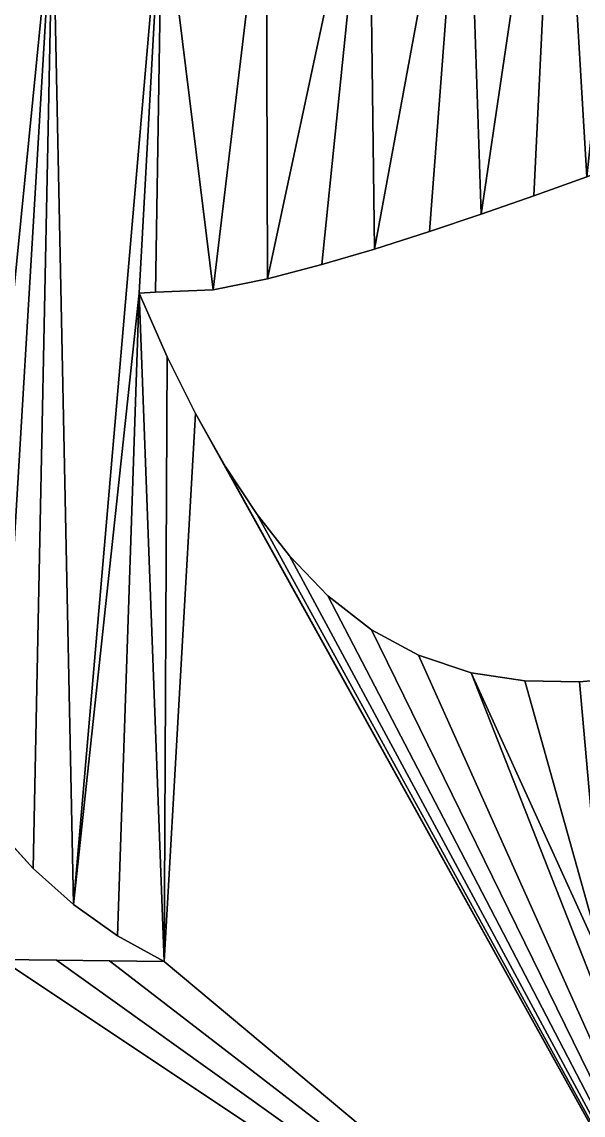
# Model space of a CAD drawing. Extents: x 9 to 1212, y 18 to 833.
# Drawn here: x 119.7 to 154.9, y 516 to 584.5 of the extents above; entities that cross this region are included whole.
import ezdxf

# ---------------------------------------------------------------- set-up
doc = ezdxf.new("R2010")
doc.units = 0
doc.header["$MEASUREMENT"] = 0
doc.layers.get('0').update_dxf_attribs({"linetype": 'CONTINUOUS'})

# ---------------------------------------------------------------- blocks, each defined once
blk = doc.blocks.new('GRUPO_1')
for p, q in [((146.54638, 134.4256), (143.22647, 133.23474)), ((146.54638, 134.4256, 15), (143.22647, 133.23474, 15)), ((143.22647, 133.23474), (139.92387, 132.08265)), ((143.22647, 133.23474, 15), (139.92387, 132.08265, 15)), ((143.22647, 133.23474), (143.22647, 133.23474, 15)), ((139.92387, 132.08265), (136.69874, 130.99785)), ((139.92387, 132.08265, 15), (136.69874, 130.99785, 15)), ((139.92387, 132.08265), (139.92387, 132.08265, 15)), ((136.69874, 130.99785), (133.24382, 129.89403)), ((136.69874, 130.99785, 15), (133.24382, 129.89403, 15)), ((136.69874, 130.99785), (136.69874, 130.99785, 15)), ((133.24382, 129.89403), (129.94555, 128.91766)), ((133.24382, 129.89403, 15), (129.94555, 128.91766, 15)), ((133.24382, 129.89403), (133.24382, 129.89403, 15)), ((129.94555, 128.91766), (126.53039, 128.02543)), ((129.94555, 128.91766, 15), (126.53039, 128.02543, 15)), ((129.94555, 128.91766), (129.94555, 128.91766, 15)), ((126.53039, 128.02543), (123.1199, 127.34058)), ((126.53039, 128.02543, 15), (123.1199, 127.34058, 15)), ((126.53039, 128.02543), (126.53039, 128.02543, 15)), ((119.51083, 127.18387), (118.48986, 127.13727)), ((119.51083, 127.18387, 15), (118.48986, 127.13727, 15)), ((118.48986, 127.13727), (120.2545, 123.14553)), ((118.48986, 127.13727, 15), (120.2545, 123.14553, 15)), ((118.48986, 127.13727), (118.48986, 127.13727, 15)), ((123.1199, 127.34058), (119.51083, 127.18387)), ((123.1199, 127.34058, 15), (119.51083, 127.18387, 15)), ((119.51083, 127.18387), (119.51083, 127.18387, 15)), ((123.1199, 127.34058), (123.1199, 127.34058, 15)), ((120.2545, 123.14553), (122.02548, 119.57643)), ((120.2545, 123.14553, 15), (122.02548, 119.57643, 15)), ((120.2545, 123.14553), (120.2545, 123.14553, 15)), ((122.02548, 119.57643), (123.8908, 116.27656)), ((122.02548, 119.57643, 15), (123.8908, 116.27656, 15)), ((122.02548, 119.57643), (122.02548, 119.57643, 15)), ((123.8908, 116.27656), (125.88547, 113.24508)), ((123.8908, 116.27656, 15), (125.88547, 113.24508, 15)), ((123.8908, 116.27656), (123.8908, 116.27656, 15)), ((125.88547, 113.24508), (127.91341, 110.656)), ((125.88547, 113.24508, 15), (127.91341, 110.656, 15)), ((125.88547, 113.24508), (125.88547, 113.24508, 15)), ((127.91341, 110.656), (130.32817, 108.16495)), ((127.91341, 110.656, 15), (130.32817, 108.16495, 15)), ((127.91341, 110.656), (127.91341, 110.656, 15)), ((130.32817, 108.16495), (133.0582, 106.03483)), ((130.32817, 108.16495, 15), (133.0582, 106.03483, 15)), ((130.32817, 108.16495), (130.32817, 108.16495, 15)), ((133.0582, 106.03483), (136.00654, 104.43147)), ((133.0582, 106.03483, 15), (136.00654, 104.43147, 15)), ((133.0582, 106.03483), (133.0582, 106.03483, 15)), ((136.00654, 104.43147), (139.29311, 103.3419)), ((136.00654, 104.43147, 15), (139.29311, 103.3419, 15)), ((136.00654, 104.43147), (136.00654, 104.43147, 15)), ((139.29311, 103.3419), (142.67538, 102.82449)), ((139.29311, 103.3419, 15), (142.67538, 102.82449, 15)), ((139.29311, 103.3419), (139.29311, 103.3419, 15)), ((142.67538, 102.82449), (146.0965, 102.77331)), ((142.67538, 102.82449, 15), (146.0965, 102.77331, 15)), ((142.67538, 102.82449), (142.67538, 102.82449, 15)), ((146.0965, 102.77331), (149.61153, 103.08346)), ((146.0965, 102.77331, 15), (149.61153, 103.08346, 15)), ((146.0965, 102.77331), (146.0965, 102.77331, 15)), ((111.84318, 91.05992), (109.56855, 93.57135)), ((111.84318, 91.05992, 15), (109.56855, 93.57135, 15)), ((114.37298, 88.80676), (111.84318, 91.05992)), ((114.37298, 88.80676, 15), (111.84318, 91.05992, 15)), ((111.84318, 91.05992), (111.84318, 91.05992, 15)), ((117.14178, 86.85482), (114.37298, 88.80676)), ((117.14178, 86.85482, 15), (114.37298, 88.80676, 15)), ((114.37298, 88.80676), (114.37298, 88.80676, 15)), ((120.05183, 85.24531), (117.14178, 86.85482)), ((120.05183, 85.24531, 15), (117.14178, 86.85482, 15)), ((117.14178, 86.85482), (117.14178, 86.85482, 15)), ((109.85432, 85.3637), (113.29948, 85.32348)), ((109.85432, 85.3637, 15), (113.29948, 85.32348, 15)), ((113.29948, 85.32348), (116.63034, 85.28484)), ((113.29948, 85.32348, 15), (116.63034, 85.28484, 15)), ((113.29948, 85.32348), (113.29948, 85.32348, 15)), ((116.63034, 85.28484), (120.05183, 85.24531)), ((116.63034, 85.28484, 15), (120.05183, 85.24531, 15)), ((116.63034, 85.28484), (116.63034, 85.28484, 15)), ((120.05183, 85.24531), (120.05183, 85.24531, 15))]:
    blk.add_line(p, q)
mesh = blk.add_polyface()
corners = [(122.02548, 119.57643), (120.05183, 85.24531), (120.2545, 123.14553), (107.55164, 96.29721), (106.31219, 151.18495), (113.07248, 151.918), (109.56855, 93.57135), (111.84318, 91.05992), (114.37298, 88.80676), (119.92907, 153.23617), (118.48986, 127.13727), (119.51083, 127.18387), (123.1199, 127.34058), (126.45648, 155.13494), (126.53039, 128.02543), (132.8869, 157.72816), (129.94555, 128.91766), (133.24382, 129.89403), (138.95876, 160.92195), (136.69874, 130.99785), (139.92387, 132.08265), (144.75221, 164.68649), (143.22647, 133.23474), (146.54638, 134.4256), (150.21327, 168.85518), (149.82901, 135.62826), (153.0644, 136.83242), (155.50919, 173.38448), (156.37923, 138.08014), (160.54398, 178.00069), (159.67428, 139.32884), (162.75891, 140.49927), (165.61259, 182.79449), (166.2775, 141.82478), (170.58028, 187.48834), (169.26679, 142.9244), (172.51022, 142.8269), (171.92573, 139.32486), (171.62488, 132.52112), (171.52466, 135.89301), (172.90734, 129.37374), (110.68668, 171.38281), (104.92375, 178.83089), (111.58886, 176.93791), (117.73115, 172.07896), (119.17405, 173.59014), (124.27098, 170.87696), (168.24715, 97.4675), (166.51437, 106.93536), (169.75445, 107.80114), (170.73406, 99.88238), (173.07094, 108.66798)]
mesh.append_faces([[corners[k] for k in face] for face in [(37, 38, 39), (44, 45, 46)]], dxfattribs={"vtx0": -1})
mesh.append_faces([[corners[k] for k in face] for face in [(0, 1, 2), (3, 5, 6), (6, 5, 7), (7, 5, 8), (10, 9, 11), (11, 9, 12), (12, 13, 14), (14, 15, 16), (16, 15, 17), (17, 18, 19), (19, 18, 20), (20, 21, 22), (22, 21, 23), (23, 24, 25), (25, 24, 26), (26, 27, 28), (28, 29, 30), (30, 29, 31), (31, 32, 33), (33, 34, 35), (35, 34, 36), (38, 37, 40), (41, 43, 44)]], dxfattribs={"vtx0": -1, "vtx1": -1})
mesh.append_faces([[corners[k] for k in face] for face in [(8, 9, 10)]], dxfattribs={"vtx0": -1, "vtx1": -1, "vtx2": -1})
mesh.append_faces([[corners[k] for k in face] for face in [(3, 4, 5), (8, 5, 9), (12, 9, 13), (14, 13, 15), (17, 15, 18), (20, 18, 21), (23, 21, 24), (26, 24, 27), (28, 27, 29), (31, 29, 32), (33, 32, 34), (40, 37, 36), (41, 42, 43), (44, 43, 45), (1, 10, 2), (47, 48, 49), (50, 49, 51)]], dxfattribs={"vtx0": -1, "vtx2": -1})
mesh = blk.add_polyface()
corners = [(118.48986, 127.13727, 15), (120.05183, 85.24531, 15), (120.2545, 123.14553, 15), (171.62488, 132.52112, 15), (171.92573, 139.32486, 15), (171.52466, 135.89301, 15), (172.90734, 129.37374, 15), (172.51022, 142.8269, 15), (106.31219, 151.18495, 15), (107.55164, 96.29721, 15), (113.07248, 151.918, 15), (109.56855, 93.57135, 15), (111.84318, 91.05992, 15), (114.37298, 88.80676, 15), (119.92907, 153.23617, 15), (119.51083, 127.18387, 15), (123.1199, 127.34058, 15), (126.45648, 155.13494, 15), (126.53039, 128.02543, 15), (132.8869, 157.72816, 15), (129.94555, 128.91766, 15), (133.24382, 129.89403, 15), (138.95876, 160.92195, 15), (136.69874, 130.99785, 15), (139.92387, 132.08265, 15), (144.75221, 164.68649, 15), (143.22647, 133.23474, 15), (146.54638, 134.4256, 15), (150.21327, 168.85518, 15), (149.82901, 135.62826, 15), (153.0644, 136.83242, 15), (155.50919, 173.38448, 15), (156.37923, 138.08014, 15), (160.54398, 178.00069, 15), (159.67428, 139.32884, 15), (162.75891, 140.49927, 15), (165.61259, 182.79449, 15), (166.2775, 141.82478, 15), (170.58028, 187.48834, 15), (169.26679, 142.9244, 15), (166.51437, 106.93536, 15), (168.24715, 97.4675, 15), (169.75445, 107.80114, 15), (170.73406, 99.88238, 15), (173.07094, 108.66798, 15), (122.02548, 119.57643, 15), (104.92375, 178.83089, 15), (110.68668, 171.38281, 15), (111.58886, 176.93791, 15), (117.73115, 172.07896, 15), (119.17405, 173.59014, 15), (124.27098, 170.87696, 15)]
mesh.append_faces([[corners[k] for k in face] for face in [(3, 4, 5), (50, 49, 51)]], dxfattribs={"vtx0": -1})
mesh.append_faces([[corners[k] for k in face] for face in [(0, 1, 2), (4, 6, 7), (8, 9, 10), (10, 13, 14), (14, 16, 17), (17, 18, 19), (19, 21, 22), (22, 24, 25), (25, 27, 28), (28, 30, 31), (31, 32, 33), (33, 35, 36), (36, 37, 38), (40, 41, 42), (42, 43, 44), (46, 47, 48), (48, 49, 50)]], dxfattribs={"vtx0": -1, "vtx1": -1})
mesh.append_faces([[corners[k] for k in face] for face in [(14, 13, 0)]], dxfattribs={"vtx0": -1, "vtx1": -1, "vtx2": -1})
mesh.append_faces([[corners[k] for k in face] for face in [(4, 3, 6), (10, 9, 11), (10, 11, 12), (10, 12, 13), (14, 0, 15), (14, 15, 16), (17, 16, 18), (19, 18, 20), (19, 20, 21), (22, 21, 23), (22, 23, 24), (25, 24, 26), (25, 26, 27), (28, 27, 29), (28, 29, 30), (31, 30, 32), (33, 32, 34), (33, 34, 35), (36, 35, 37), (38, 37, 39), (38, 39, 7), (1, 45, 2), (48, 47, 49)]], dxfattribs={"vtx0": -1, "vtx2": -1})
mesh = blk.add_polyface()
corners = [(146.54638, 134.4256, 15), (143.22647, 133.23474), (146.54638, 134.4256), (143.22647, 133.23474, 15)]
mesh.append_faces([[corners[k] for k in face] for face in [(0, 1, 2), (1, 0, 3)]], dxfattribs={"vtx0": -1})
mesh = blk.add_polyface()
corners = [(143.22647, 133.23474, 15), (139.92387, 132.08265), (143.22647, 133.23474), (139.92387, 132.08265, 15)]
mesh.append_faces([[corners[k] for k in face] for face in [(0, 1, 2), (1, 0, 3)]], dxfattribs={"vtx0": -1})
mesh = blk.add_polyface()
corners = [(139.92387, 132.08265, 15), (136.69874, 130.99785), (139.92387, 132.08265), (136.69874, 130.99785, 15)]
mesh.append_faces([[corners[k] for k in face] for face in [(0, 1, 2), (1, 0, 3)]], dxfattribs={"vtx0": -1})
mesh = blk.add_polyface()
corners = [(136.69874, 130.99785, 15), (133.24382, 129.89403), (136.69874, 130.99785), (133.24382, 129.89403, 15)]
mesh.append_faces([[corners[k] for k in face] for face in [(0, 1, 2), (1, 0, 3)]], dxfattribs={"vtx0": -1})
mesh = blk.add_polyface()
corners = [(133.24382, 129.89403, 15), (129.94555, 128.91766), (133.24382, 129.89403), (129.94555, 128.91766, 15)]
mesh.append_faces([[corners[k] for k in face] for face in [(0, 1, 2), (1, 0, 3)]], dxfattribs={"vtx0": -1})
mesh = blk.add_polyface()
corners = [(129.94555, 128.91766, 15), (126.53039, 128.02543), (129.94555, 128.91766), (126.53039, 128.02543, 15)]
mesh.append_faces([[corners[k] for k in face] for face in [(0, 1, 2), (1, 0, 3)]], dxfattribs={"vtx0": -1})
mesh = blk.add_polyface()
corners = [(126.53039, 128.02543, 15), (123.1199, 127.34058), (126.53039, 128.02543), (123.1199, 127.34058, 15)]
mesh.append_faces([[corners[k] for k in face] for face in [(0, 1, 2), (1, 0, 3)]], dxfattribs={"vtx0": -1})
mesh = blk.add_polyface()
corners = [(109.35373, 67.39067), (109.34974, 52.39067), (109.33686, 67.24015), (159.34974, 52.37739), (109.85432, 85.3637), (113.29948, 85.32348), (116.63034, 85.28484), (120.05183, 85.24531), (122.02548, 119.57643), (123.8908, 116.27656), (125.88547, 113.24508), (127.91341, 110.656), (130.32817, 108.16495), (133.0582, 106.03483), (136.00654, 104.43147), (139.29311, 103.3419), (147.67486, 84.92265), (142.67538, 102.82449), (146.0965, 102.77331), (151.08987, 84.88297), (154.60668, 84.84234), (158.13792, 84.80153), (159.35373, 67.37739), (161.51398, 84.76204), (173.01876, 67.39313), (165.00319, 84.7211), (168.41324, 84.68109), (171.92472, 84.63987), (114.37298, 88.80676), (118.48986, 127.13727), (117.14178, 86.85482), (149.61153, 103.08346), (150.89747, 86.16841), (152.92365, 103.61539), (154.04366, 87.62147), (156.41328, 104.34746), (157.10299, 89.26621), (159.71228, 105.14413), (160.05247, 91.07988), (163.03333, 106.00522), (162.89792, 93.05764), (165.63454, 95.19177), (166.51437, 106.93536), (168.24715, 97.4675), (169.75445, 107.80114), (170.73406, 99.88238), (106.45631, 85.40337)]
mesh.append_faces([[corners[k] for k in face] for face in [(0, 1, 2)]], dxfattribs={"vtx0": -1})
mesh.append_faces([[corners[k] for k in face] for face in [(1, 0, 3), (3, 21, 22), (22, 23, 24), (28, 29, 30), (31, 16, 18), (16, 31, 32), (32, 33, 34), (34, 35, 36), (36, 37, 38), (38, 39, 40), (40, 39, 41), (41, 42, 43), (43, 44, 45)]], dxfattribs={"vtx0": -1, "vtx1": -1})
mesh.append_faces([[corners[k] for k in face] for face in [(3, 0, 4), (3, 7, 8), (3, 15, 16)]], dxfattribs={"vtx0": -1, "vtx1": -1, "vtx2": -1})
mesh.append_faces([[corners[k] for k in face] for face in [(3, 4, 5), (3, 5, 6), (3, 6, 7), (3, 8, 9), (3, 9, 10), (3, 10, 11), (3, 11, 12), (3, 12, 13), (3, 13, 14), (3, 14, 15), (16, 15, 17), (16, 17, 18), (3, 16, 19), (3, 19, 20), (3, 20, 21), (22, 21, 23), (24, 23, 25), (24, 25, 26), (24, 26, 27), (29, 7, 30), (32, 31, 33), (34, 33, 35), (36, 35, 37), (38, 37, 39), (41, 39, 42), (0, 46, 4)]], dxfattribs={"vtx0": -1, "vtx2": -1})
mesh = blk.add_polyface()
corners = [(120.05183, 85.24531, 15), (118.48986, 127.13727, 15), (117.14178, 86.85482, 15), (114.37298, 88.80676, 15), (147.67486, 84.92265, 15), (149.61153, 103.08346, 15), (146.0965, 102.77331, 15), (150.89747, 86.16841, 15), (152.92365, 103.61539, 15), (154.04366, 87.62147, 15), (156.41328, 104.34746, 15), (157.10299, 89.26621, 15), (159.71228, 105.14413, 15), (160.05247, 91.07988, 15), (163.03333, 106.00522, 15), (162.89792, 93.05764, 15), (165.63454, 95.19177, 15), (166.51437, 106.93536, 15), (168.24715, 97.4675, 15), (169.75445, 107.80114, 15), (170.73406, 99.88238, 15), (109.34974, 52.39067, 15), (109.35373, 67.39067, 15), (109.33686, 67.24015, 15), (159.34974, 52.37739, 15), (109.85432, 85.3637, 15), (113.29948, 85.32348, 15), (116.63034, 85.28484, 15), (122.02548, 119.57643, 15), (123.8908, 116.27656, 15), (125.88547, 113.24508, 15), (127.91341, 110.656, 15), (130.32817, 108.16495, 15), (133.0582, 106.03483, 15), (136.00654, 104.43147, 15), (139.29311, 103.3419, 15), (142.67538, 102.82449, 15), (151.08987, 84.88297, 15), (154.60668, 84.84234, 15), (158.13792, 84.80153, 15), (159.35373, 67.37739, 15), (161.51398, 84.76204, 15), (173.01876, 67.39313, 15), (165.00319, 84.7211, 15), (168.41324, 84.68109, 15), (171.92472, 84.63987, 15), (106.45631, 85.40337, 15)]
mesh.append_faces([[corners[k] for k in face] for face in [(21, 22, 23)]], dxfattribs={"vtx0": -1})
mesh.append_faces([[corners[k] for k in face] for face in [(0, 1, 2), (5, 7, 8), (8, 9, 10), (10, 11, 12), (12, 13, 14), (14, 16, 17), (25, 24, 26), (26, 24, 27), (27, 24, 0), (28, 24, 29), (29, 24, 30), (30, 24, 31), (31, 24, 32), (32, 24, 33), (33, 24, 34), (34, 24, 35), (35, 4, 36), (36, 4, 6), (4, 24, 37), (37, 24, 38), (38, 24, 39), (39, 40, 41), (41, 42, 43), (43, 42, 44), (44, 42, 45), (46, 22, 25)]], dxfattribs={"vtx0": -1, "vtx1": -1})
mesh.append_faces([[corners[k] for k in face] for face in [(22, 24, 25), (0, 24, 28), (35, 24, 4)]], dxfattribs={"vtx0": -1, "vtx1": -1, "vtx2": -1})
mesh.append_faces([[corners[k] for k in face] for face in [(1, 3, 2), (4, 5, 6), (5, 4, 7), (8, 7, 9), (10, 9, 11), (12, 11, 13), (14, 13, 15), (14, 15, 16), (17, 16, 18), (19, 18, 20), (22, 21, 24), (39, 24, 40), (41, 40, 42)]], dxfattribs={"vtx0": -1, "vtx2": -1})
mesh = blk.add_polyface()
corners = [(119.51083, 127.18387, 15), (118.48986, 127.13727), (119.51083, 127.18387), (118.48986, 127.13727, 15)]
mesh.append_faces([[corners[k] for k in face] for face in [(0, 1, 2), (1, 0, 3)]], dxfattribs={"vtx0": -1})
mesh = blk.add_polyface()
corners = [(118.48986, 127.13727), (120.2545, 123.14553, 15), (120.2545, 123.14553), (118.48986, 127.13727, 15)]
mesh.append_faces([[corners[k] for k in face] for face in [(0, 1, 2), (1, 0, 3)]], dxfattribs={"vtx0": -1})
mesh = blk.add_polyface()
corners = [(123.1199, 127.34058, 15), (119.51083, 127.18387), (123.1199, 127.34058), (119.51083, 127.18387, 15)]
mesh.append_faces([[corners[k] for k in face] for face in [(0, 1, 2), (1, 0, 3)]], dxfattribs={"vtx0": -1})
mesh = blk.add_polyface()
corners = [(120.2545, 123.14553), (122.02548, 119.57643, 15), (122.02548, 119.57643), (120.2545, 123.14553, 15)]
mesh.append_faces([[corners[k] for k in face] for face in [(0, 1, 2), (1, 0, 3)]], dxfattribs={"vtx0": -1})
mesh = blk.add_polyface()
corners = [(122.02548, 119.57643), (123.8908, 116.27656, 15), (123.8908, 116.27656), (122.02548, 119.57643, 15)]
mesh.append_faces([[corners[k] for k in face] for face in [(0, 1, 2), (1, 0, 3)]], dxfattribs={"vtx0": -1})
mesh = blk.add_polyface()
corners = [(123.8908, 116.27656), (125.88547, 113.24508, 15), (125.88547, 113.24508), (123.8908, 116.27656, 15)]
mesh.append_faces([[corners[k] for k in face] for face in [(0, 1, 2), (1, 0, 3)]], dxfattribs={"vtx0": -1})
mesh = blk.add_polyface()
corners = [(125.88547, 113.24508), (127.91341, 110.656, 15), (127.91341, 110.656), (125.88547, 113.24508, 15)]
mesh.append_faces([[corners[k] for k in face] for face in [(0, 1, 2), (1, 0, 3)]], dxfattribs={"vtx0": -1})
mesh = blk.add_polyface()
corners = [(127.91341, 110.656), (130.32817, 108.16495, 15), (130.32817, 108.16495), (127.91341, 110.656, 15)]
mesh.append_faces([[corners[k] for k in face] for face in [(0, 1, 2), (1, 0, 3)]], dxfattribs={"vtx0": -1})
mesh = blk.add_polyface()
corners = [(130.32817, 108.16495, 15), (133.0582, 106.03483), (130.32817, 108.16495), (133.0582, 106.03483, 15)]
mesh.append_faces([[corners[k] for k in face] for face in [(0, 1, 2), (1, 0, 3)]], dxfattribs={"vtx0": -1})
mesh = blk.add_polyface()
corners = [(133.0582, 106.03483, 15), (136.00654, 104.43147), (133.0582, 106.03483), (136.00654, 104.43147, 15)]
mesh.append_faces([[corners[k] for k in face] for face in [(0, 1, 2), (1, 0, 3)]], dxfattribs={"vtx0": -1})
mesh = blk.add_polyface()
corners = [(136.00654, 104.43147, 15), (139.29311, 103.3419), (136.00654, 104.43147), (139.29311, 103.3419, 15)]
mesh.append_faces([[corners[k] for k in face] for face in [(0, 1, 2), (1, 0, 3)]], dxfattribs={"vtx0": -1})
mesh = blk.add_polyface()
corners = [(139.29311, 103.3419, 15), (142.67538, 102.82449), (139.29311, 103.3419), (142.67538, 102.82449, 15)]
mesh.append_faces([[corners[k] for k in face] for face in [(0, 1, 2), (1, 0, 3)]], dxfattribs={"vtx0": -1})
mesh = blk.add_polyface()
corners = [(142.67538, 102.82449, 15), (146.0965, 102.77331), (142.67538, 102.82449), (146.0965, 102.77331, 15)]
mesh.append_faces([[corners[k] for k in face] for face in [(0, 1, 2), (1, 0, 3)]], dxfattribs={"vtx0": -1})
mesh = blk.add_polyface()
corners = [(146.0965, 102.77331, 15), (149.61153, 103.08346), (146.0965, 102.77331), (149.61153, 103.08346, 15)]
mesh.append_faces([[corners[k] for k in face] for face in [(0, 1, 2), (1, 0, 3)]], dxfattribs={"vtx0": -1})
mesh = blk.add_polyface()
corners = [(109.56855, 93.57135, 15), (111.84318, 91.05992), (111.84318, 91.05992, 15), (109.56855, 93.57135)]
mesh.append_faces([[corners[k] for k in face] for face in [(0, 1, 2), (1, 0, 3)]], dxfattribs={"vtx0": -1})
mesh = blk.add_polyface()
corners = [(114.37298, 88.80676, 15), (111.84318, 91.05992), (114.37298, 88.80676), (111.84318, 91.05992, 15)]
mesh.append_faces([[corners[k] for k in face] for face in [(0, 1, 2), (1, 0, 3)]], dxfattribs={"vtx0": -1})
mesh = blk.add_polyface()
corners = [(117.14178, 86.85482, 15), (114.37298, 88.80676), (117.14178, 86.85482), (114.37298, 88.80676, 15)]
mesh.append_faces([[corners[k] for k in face] for face in [(0, 1, 2), (1, 0, 3)]], dxfattribs={"vtx0": -1})
mesh = blk.add_polyface()
corners = [(120.05183, 85.24531, 15), (117.14178, 86.85482), (120.05183, 85.24531), (117.14178, 86.85482, 15)]
mesh.append_faces([[corners[k] for k in face] for face in [(0, 1, 2), (1, 0, 3)]], dxfattribs={"vtx0": -1})
mesh = blk.add_polyface()
corners = [(109.85432, 85.3637, 15), (113.29948, 85.32348), (109.85432, 85.3637), (113.29948, 85.32348, 15)]
mesh.append_faces([[corners[k] for k in face] for face in [(0, 1, 2), (1, 0, 3)]], dxfattribs={"vtx0": -1})
mesh = blk.add_polyface()
corners = [(113.29948, 85.32348, 15), (116.63034, 85.28484), (113.29948, 85.32348), (116.63034, 85.28484, 15)]
mesh.append_faces([[corners[k] for k in face] for face in [(0, 1, 2), (1, 0, 3)]], dxfattribs={"vtx0": -1})
mesh = blk.add_polyface()
corners = [(116.63034, 85.28484, 15), (120.05183, 85.24531), (116.63034, 85.28484), (120.05183, 85.24531, 15)]
mesh.append_faces([[corners[k] for k in face] for face in [(0, 1, 2), (1, 0, 3)]], dxfattribs={"vtx0": -1})

msp = doc.modelspace()

# ---------------------------------------------------------------- block references
msp.add_blockref('GRUPO_1', (8.548, 440.359))

doc.saveas('drawing.dxf')
